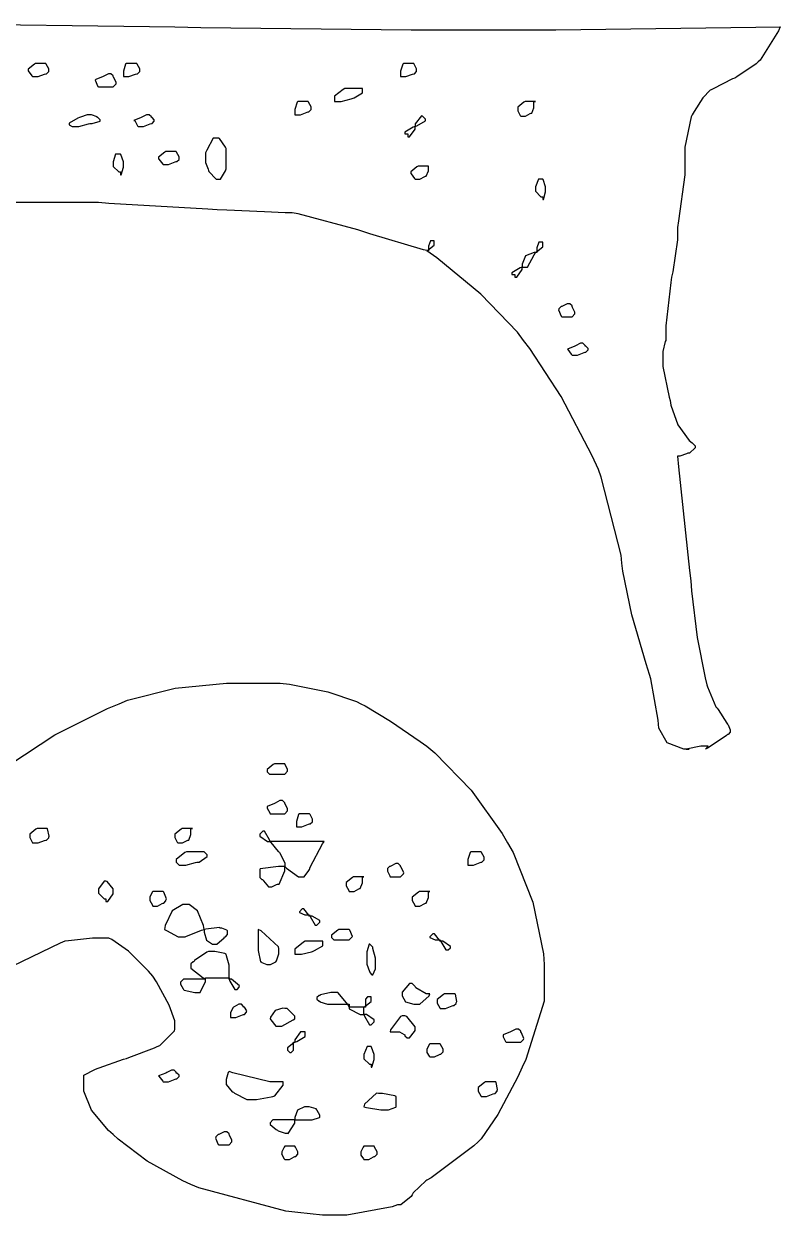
# Model space of a CAD drawing. Extents: x 55 to 302, y 40 to 307.
# Drawn here: x 157.23 to 175.44, y 114.23 to 142.91 of the extents above; entities that cross this region are included whole.
import ezdxf

# ---------------------------------------------------------------- set-up
doc = ezdxf.new("R2010")
doc.units = 0
doc.header["$MEASUREMENT"] = 0

msp = doc.modelspace()

# ---------------------------------------------------------------- linework, layer by layer
at = {"color": 32}
for points in [[(155.283, 142.911), (160.257, 142.849), (160.867, 142.839), (161.492, 142.823), (166.552, 142.769), (168.239, 142.769), (170.037, 142.769), (174.854, 142.831), (175.437, 142.839), (175.393, 142.743), (174.952, 142.037), (174.908, 141.993), (174.863, 141.949), (174.395, 141.632), (174.342, 141.604), (174.289, 141.588), (173.823, 141.35), (173.779, 141.323), (173.751, 141.315), (173.575, 141.129), (173.364, 140.802), (173.32, 140.722), (173.32, 140.722), (173.293, 140.67), (173.144, 139.943), (173.144, 139.7), (173.144, 139.277), (172.993, 138.166), (172.967, 138.006), (172.967, 137.708), (172.852, 136.94), (172.825, 136.808), (172.807, 136.685), (172.685, 135.639), (172.685, 135.29), (172.667, 135.264), (172.615, 135.02), (172.615, 134.938), (172.615, 134.665), (172.763, 133.923), (172.791, 133.843), (172.807, 133.729), (172.975, 133.254), (173.248, 132.883), (173.32, 132.821), (173.39, 132.751), (173.39, 132.707), (173.258, 132.574), (173.214, 132.574), (173.186, 132.558), (173.021, 132.504), (172.967, 132.504), (172.993, 132.249), (173.257, 129.752), (173.284, 129.505), (173.301, 129.258), (173.439, 128.134), (173.629, 127.168), (173.673, 127), (173.689, 126.948), (173.892, 126.471), (173.919, 126.435), (173.946, 126.401), (174.157, 126.075), (174.166, 126.048), (174.183, 126.031), (174.236, 125.911), (174.236, 125.871), (174.236, 125.855), (174.183, 125.801), (174.166, 125.801), (174.148, 125.775), (173.707, 125.484), (173.637, 125.448), (173.707, 125.519), (173.531, 125.519), (173.178, 125.448), (173.25, 125.448), (173.116, 125.448), (172.719, 125.603), (172.516, 125.951), (172.508, 126.048), (172.499, 126.146), (172.322, 127.142), (172.296, 127.247), (172.208, 127.503), (171.868, 128.681), (171.652, 129.735), (171.626, 129.928), (171.608, 130.123), (171.132, 132.001), (171.061, 132.185), (170.911, 132.512), (170.162, 133.937), (169.412, 135.097), (169.263, 135.29), (169.113, 135.485), (168.231, 136.406), (167.171, 137.276), (166.934, 137.443), (166.96, 137.461), (167.11, 137.581), (167.11, 137.619), (167.11, 137.69), (167.04, 137.69), (167.022, 137.69), (166.97, 137.557), (166.97, 137.513), (166.97, 137.443), (166.854, 137.469), (165.558, 137.856), (165.417, 137.9), (165.275, 137.954), (163.838, 138.333), (163.689, 138.359), (163.522, 138.359), (163.026, 138.383), (162.118, 138.421), (161.889, 138.429), (161.659, 138.447), (159.279, 138.589), (159.033, 138.606), (156.317, 138.606)], [(156.897, 125.078), (157.982, 125.797), (159.243, 126.427), (159.526, 126.541), (159.728, 126.629), (160.879, 126.921), (162.112, 127.036), (162.524, 127.036), (163.406, 127.036), (163.627, 127.01), (164.548, 126.829), (165.24, 126.595), (165.347, 126.541), (165.451, 126.489), (166.061, 126.124), (166.774, 125.634), (166.934, 125.519), (167.127, 125.36), (167.997, 124.46), (168.742, 123.42), (168.874, 123.19), (169.007, 122.961), (169.486, 121.766), (169.738, 120.518), (169.756, 120.261), (169.756, 119.908), (169.756, 119.379), (169.315, 117.978), (169.227, 117.792), (169.121, 117.563), (168.644, 116.655), (168.239, 116.065), (168.169, 115.994), (168.063, 115.897), (167.039, 115.13), (166.934, 115.076), (166.907, 115.059), (166.607, 114.767), (166.581, 114.723), (166.554, 114.679), (166.31, 114.476), (166.229, 114.476), (166.096, 114.432), (165.005, 114.23), (164.641, 114.23), (164.421, 114.23), (163.829, 114.292), (163.759, 114.3), (163.539, 114.328), (161.448, 114.891), (161.255, 114.97), (161.061, 115.058), (160.2, 115.53), (159.5, 116.056), (159.385, 116.17), (159.27, 116.268), (158.86, 116.757), (158.68, 117.216), (158.68, 117.369), (158.68, 117.545), (158.68, 117.599), (158.943, 117.741), (158.997, 117.758), (159.049, 117.776), (159.631, 117.988), (159.702, 118.004), (159.763, 118.022), (160.382, 118.261), (160.444, 118.287), (160.504, 118.314), (160.857, 118.666), (160.867, 118.71), (160.867, 118.78), (160.867, 118.908), (160.734, 119.289), (160.426, 119.848), (160.338, 119.98), (160.231, 120.104), (159.755, 120.584), (159.349, 120.87), (159.279, 120.897), (159.103, 120.897), (158.882, 120.897), (158.309, 120.836), (158.221, 120.826), (158.105, 120.782), (156.96, 120.227)]]:
    msp.add_lwpolyline(points, dxfattribs=at)
for points in [[(157.445, 141.64), (157.515, 141.64), (157.576, 141.64), (157.734, 141.702), (157.762, 141.71), (157.778, 141.71), (157.832, 141.764), (157.832, 141.781), (157.832, 141.825), (157.77, 141.941), (157.762, 141.957), (157.515, 141.957), (157.488, 141.941), (157.339, 141.821), (157.339, 141.781), (157.339, 141.781), (157.427, 141.658), (157.445, 141.64)], [(159.033, 141.394), (159.385, 141.394), (159.456, 141.464), (159.456, 141.508), (159.393, 141.624), (159.385, 141.64), (159.385, 141.658), (159.331, 141.71), (159.315, 141.71), (159.271, 141.71), (159.155, 141.65), (159.139, 141.64), (158.962, 141.57), (158.952, 141.553), (159.015, 141.403), (159.033, 141.394)], [(159.632, 141.64), (159.702, 141.64), (159.763, 141.64), (159.923, 141.702), (159.949, 141.71), (159.967, 141.71), (160.021, 141.764), (160.021, 141.781), (160.021, 141.825), (159.957, 141.941), (159.949, 141.957), (159.702, 141.957), (159.684, 141.941), (159.632, 141.768), (159.632, 141.71), (159.632, 141.64)], [(166.299, 141.64), (166.371, 141.64), (166.431, 141.64), (166.59, 141.702), (166.617, 141.71), (166.634, 141.71), (166.688, 141.764), (166.688, 141.781), (166.688, 141.825), (166.625, 141.941), (166.617, 141.957), (166.371, 141.957), (166.353, 141.941), (166.299, 141.768), (166.299, 141.71), (166.299, 141.64)], [(164.711, 141.041), (164.783, 141.041), (164.871, 141.041), (165.108, 141.103), (165.136, 141.111), (165.18, 141.129), (165.383, 141.249), (165.383, 141.288), (165.383, 141.358), (164.96, 141.358), (164.915, 141.332), (164.711, 141.166), (164.711, 141.111), (164.711, 141.041)], [(163.759, 140.722), (163.829, 140.722), (163.891, 140.722), (164.05, 140.786), (164.078, 140.794), (164.094, 140.794), (164.148, 140.848), (164.148, 140.865), (164.148, 140.909), (164.086, 141.024), (164.078, 141.041), (163.829, 141.041), (163.812, 141.024), (163.759, 140.852), (163.759, 140.794), (163.759, 140.722)], [(169.546, 141.041), (169.297, 141.041), (169.271, 141.024), (169.121, 140.904), (169.121, 140.865), (169.121, 140.82), (169.183, 140.706), (169.193, 140.688), (169.263, 140.688), (169.307, 140.688), (169.422, 140.75), (169.44, 140.758), (169.456, 140.758), (169.51, 140.891), (169.51, 140.935), (169.51, 141.041), (169.546, 141.041)], [(158.397, 140.442), (158.467, 140.442), (158.556, 140.442), (158.793, 140.503), (158.82, 140.512), (158.881, 140.512), (159.067, 140.565), (159.067, 140.582), (159.067, 140.6), (159.013, 140.652), (158.997, 140.652), (158.997, 140.67), (158.864, 140.722), (158.82, 140.722), (158.758, 140.722), (158.6, 140.662), (158.574, 140.652), (158.53, 140.636), (158.327, 140.516), (158.327, 140.476), (158.397, 140.442)], [(159.985, 140.442), (160.055, 140.442), (160.116, 140.442), (160.275, 140.503), (160.302, 140.512), (160.32, 140.512), (160.373, 140.565), (160.373, 140.582), (160.373, 140.6), (160.32, 140.652), (160.302, 140.652), (160.302, 140.67), (160.248, 140.722), (160.231, 140.722), (160.187, 140.722), (160.072, 140.662), (160.055, 140.652), (159.879, 140.582), (159.905, 140.582), (159.967, 140.459), (159.985, 140.442)], [(166.652, 140.442), (166.607, 140.424), (166.405, 140.305), (166.405, 140.265), (166.475, 140.265), (166.475, 140.193), (166.519, 140.193), (166.652, 140.379), (166.652, 140.442), (166.696, 140.459), (166.9, 140.579), (166.9, 140.618), (166.828, 140.688), (166.806, 140.695), (166.652, 140.505), (166.652, 140.442)], [(161.925, 139.171), (161.969, 139.171), (162.083, 139.373), (162.101, 139.417), (162.101, 139.912), (162.083, 139.938), (161.942, 140.151), (161.925, 140.159), (161.855, 140.159), (161.793, 140.159), (161.634, 139.868), (161.608, 139.806), (161.608, 139.63), (161.608, 139.569), (161.669, 139.409), (161.678, 139.383), (161.687, 139.357), (161.864, 139.171), (161.925, 139.171)], [(159.385, 139.524), (159.385, 139.48), (159.518, 139.347), (159.562, 139.347), (159.562, 139.277), (159.578, 139.277), (159.632, 139.463), (159.632, 139.524), (159.632, 139.586), (159.57, 139.762), (159.562, 139.77), (159.456, 139.77), (159.438, 139.77), (159.385, 139.586), (159.385, 139.524)], [(160.584, 139.524), (160.654, 139.524), (160.716, 139.524), (160.875, 139.586), (160.903, 139.594), (160.919, 139.594), (160.973, 139.648), (160.973, 139.664), (160.973, 139.708), (160.911, 139.824), (160.903, 139.84), (160.654, 139.84), (160.628, 139.824), (160.478, 139.704), (160.478, 139.664), (160.486, 139.656), (160.575, 139.533), (160.584, 139.524)], [(166.652, 139.171), (166.723, 139.171), (166.768, 139.171), (166.882, 139.233), (166.9, 139.241), (166.916, 139.241), (166.97, 139.373), (166.97, 139.417), (166.97, 139.488), (166.723, 139.488), (166.696, 139.471), (166.547, 139.351), (166.547, 139.311), (166.555, 139.303), (166.634, 139.189), (166.652, 139.171)], [(169.546, 138.924), (169.546, 138.88), (169.678, 138.748), (169.722, 138.748), (169.722, 138.678), (169.738, 138.678), (169.792, 138.864), (169.792, 138.924), (169.792, 138.986), (169.73, 139.163), (169.722, 139.171), (169.65, 139.171), (169.624, 139.171), (169.546, 138.986), (169.546, 138.924)], [(169.546, 137.407), (169.572, 137.425), (169.722, 137.545), (169.722, 137.583), (169.722, 137.654), (169.65, 137.654), (169.632, 137.654), (169.58, 137.521), (169.58, 137.477), (169.58, 137.407), (169.513, 137.407), (169.31, 137.324), (169.227, 137.122), (169.227, 137.054), (169.183, 137.038), (168.981, 136.918), (168.981, 136.878), (169.051, 136.878), (169.051, 136.808), (169.095, 136.808), (169.227, 136.993), (169.227, 137.054), (169.297, 137.054), (169.359, 137.054), (169.518, 137.346), (169.546, 137.407)], [(170.179, 135.855), (170.428, 135.855), (170.498, 135.926), (170.498, 135.97), (170.436, 136.085), (170.428, 136.102), (170.428, 136.12), (170.374, 136.172), (170.356, 136.172), (170.312, 136.172), (170.197, 136.112), (170.179, 136.102), (170.162, 136.102), (170.109, 136.049), (170.109, 136.032), (170.1, 136.023), (170.162, 135.873), (170.179, 135.855)], [(170.428, 134.938), (170.498, 134.938), (170.559, 134.938), (170.717, 135), (170.744, 135.008), (170.761, 135.008), (170.815, 135.062), (170.815, 135.078), (170.815, 135.096), (170.761, 135.15), (170.744, 135.15), (170.744, 135.168), (170.691, 135.22), (170.674, 135.22), (170.63, 135.22), (170.514, 135.159), (170.498, 135.15), (170.321, 135.078), (170.33, 135.07), (170.41, 134.955), (170.428, 134.938)], [(163.513, 125.096), (163.266, 125.096), (163.238, 125.078), (163.09, 124.959), (163.09, 124.919), (163.09, 124.901), (163.142, 124.847), (163.16, 124.847), (163.513, 124.847), (163.583, 124.919), (163.583, 124.963), (163.521, 125.078), (163.513, 125.096)], [(163.513, 124.142), (163.513, 124.16), (163.459, 124.214), (163.442, 124.214), (163.398, 124.214), (163.282, 124.152), (163.266, 124.142), (163.09, 124.072), (163.09, 124.027), (163.15, 123.913), (163.16, 123.895), (163.513, 123.895), (163.583, 123.965), (163.583, 124.01), (163.521, 124.134), (163.513, 124.142)], [(164.112, 123.895), (163.865, 123.895), (163.847, 123.879), (163.795, 123.706), (163.795, 123.649), (163.795, 123.578), (163.865, 123.578), (163.926, 123.578), (164.084, 123.64), (164.112, 123.649), (164.128, 123.649), (164.182, 123.702), (164.182, 123.719), (164.182, 123.763), (164.128, 123.879), (164.112, 123.895)], [(157.798, 123.542), (157.551, 123.542), (157.523, 123.526), (157.375, 123.406), (157.375, 123.366), (157.375, 123.322), (157.435, 123.208), (157.445, 123.19), (157.515, 123.19), (157.576, 123.19), (157.734, 123.252), (157.762, 123.26), (157.778, 123.26), (157.832, 123.314), (157.832, 123.332), (157.841, 123.358), (157.806, 123.534), (157.798, 123.542)], [(161.29, 123.542), (161.043, 123.542), (161.016, 123.526), (160.867, 123.406), (160.867, 123.366), (160.867, 123.322), (160.927, 123.208), (160.937, 123.19), (161.007, 123.19), (161.051, 123.19), (161.166, 123.252), (161.183, 123.26), (161.201, 123.26), (161.255, 123.392), (161.255, 123.436), (161.255, 123.542), (161.29, 123.542)], [(163.513, 122.626), (163.362, 122.626), (162.921, 122.564), (162.913, 122.554), (162.913, 122.378), (162.913, 122.362), (162.965, 122.308), (162.983, 122.308), (163, 122.282), (163.12, 122.131), (163.16, 122.131), (163.204, 122.131), (163.318, 122.193), (163.336, 122.202), (163.38, 122.202), (163.513, 122.52), (163.513, 122.626), (163.557, 122.582), (163.841, 122.378), (163.935, 122.378), (163.98, 122.378), (164.094, 122.528), (164.112, 122.554), (164.128, 122.608), (164.421, 123.173), (164.465, 123.226), (163.16, 123.226), (163.142, 123.27), (163.022, 123.472), (162.983, 123.472), (162.913, 123.402), (162.913, 123.358), (163.098, 123.226), (163.16, 123.226), (163.176, 123.2), (163.354, 122.989), (163.372, 122.979), (163.388, 122.961), (163.513, 122.71), (163.513, 122.626)], [(161.572, 122.979), (161.149, 122.979), (161.105, 122.961), (160.903, 122.789), (160.903, 122.731), (160.973, 122.66), (161.043, 122.66), (161.131, 122.66), (161.368, 122.723), (161.396, 122.731), (161.457, 122.731), (161.642, 122.863), (161.642, 122.907), (161.572, 122.979)], [(168.239, 122.979), (167.992, 122.979), (167.974, 122.961), (167.922, 122.789), (167.922, 122.731), (167.922, 122.66), (167.992, 122.66), (168.053, 122.66), (168.213, 122.723), (168.239, 122.731), (168.257, 122.731), (168.311, 122.785), (168.311, 122.803), (168.311, 122.847), (168.247, 122.961), (168.239, 122.979)], [(166.299, 122.626), (166.299, 122.644), (166.245, 122.696), (166.229, 122.696), (166.184, 122.696), (166.069, 122.636), (166.052, 122.626), (166.034, 122.626), (165.982, 122.572), (165.982, 122.554), (165.982, 122.51), (166.043, 122.396), (166.052, 122.378), (166.299, 122.378), (166.371, 122.45), (166.379, 122.468), (166.317, 122.608), (166.299, 122.626)], [(159.385, 122.025), (159.385, 122.087), (159.235, 122.265), (159.209, 122.273), (159.165, 122.273), (159.033, 122.087), (159.033, 122.025), (159.033, 121.981), (159.165, 121.849), (159.209, 121.849), (159.209, 121.779), (159.253, 121.779), (159.385, 121.965), (159.385, 122.025)], [(165.417, 122.378), (165.17, 122.378), (165.143, 122.362), (164.994, 122.242), (164.994, 122.202), (164.994, 122.157), (165.054, 122.043), (165.064, 122.025), (165.136, 122.025), (165.18, 122.025), (165.294, 122.089), (165.312, 122.097), (165.329, 122.097), (165.383, 122.229), (165.383, 122.273), (165.383, 122.378), (165.417, 122.378)], [(160.584, 122.025), (160.338, 122.025), (160.32, 122.009), (160.267, 121.889), (160.267, 121.849), (160.267, 121.805), (160.328, 121.69), (160.338, 121.672), (160.408, 121.672), (160.452, 121.672), (160.566, 121.736), (160.584, 121.744), (160.601, 121.744), (160.654, 121.798), (160.654, 121.815), (160.663, 121.842), (160.601, 122.009), (160.584, 122.025)], [(167.004, 122.025), (166.758, 122.025), (166.73, 122.009), (166.581, 121.889), (166.581, 121.849), (166.581, 121.805), (166.642, 121.69), (166.652, 121.672), (166.723, 121.672), (166.768, 121.672), (166.882, 121.736), (166.9, 121.744), (166.916, 121.744), (166.97, 121.877), (166.97, 121.921), (166.97, 122.025), (167.004, 122.025)], [(161.572, 121.109), (161.554, 121.207), (161.412, 121.554), (161.214, 121.708), (161.149, 121.708), (161.062, 121.708), (160.805, 121.554), (160.637, 121.207), (160.62, 121.109), (160.664, 121.083), (160.948, 120.933), (161.043, 120.933), (161.113, 120.933), (161.13, 120.942), (161.51, 121.092), (161.572, 121.109), (161.572, 121.045), (161.629, 120.854), (161.771, 120.756), (161.819, 120.756), (161.879, 120.756), (162.056, 120.906), (162.065, 120.933), (162.083, 120.933), (162.137, 120.986), (162.137, 121.003), (162.137, 121.073), (162.119, 121.091), (161.999, 121.143), (161.961, 121.143), (161.943, 121.153), (161.616, 121.118), (161.572, 121.109)], [(164.112, 121.426), (164.094, 121.453), (163.974, 121.602), (163.935, 121.602), (163.865, 121.532), (163.865, 121.515), (163.998, 121.462), (164.042, 121.462), (164.112, 121.462), (164.128, 121.418), (164.248, 121.215), (164.288, 121.215), (164.358, 121.285), (164.358, 121.321), (164.173, 121.426), (164.112, 121.426)], [(162.877, 121.109), (162.877, 120.686), (162.877, 120.598), (162.93, 120.333), (162.947, 120.333), (162.965, 120.315), (163.084, 120.261), (163.124, 120.261), (163.168, 120.261), (163.282, 120.325), (163.3, 120.333), (163.318, 120.351), (163.372, 120.523), (163.372, 120.58), (163.372, 120.65), (163.362, 120.694), (162.947, 121.074), (162.877, 121.109)], [(165.064, 121.109), (164.817, 121.109), (164.79, 121.092), (164.641, 120.972), (164.641, 120.933), (164.641, 120.916), (164.694, 120.862), (164.711, 120.862), (165.064, 120.862), (165.136, 120.933), (165.144, 120.942), (165.082, 121.092), (165.064, 121.109)], [(163.759, 120.51), (163.829, 120.51), (163.917, 120.51), (164.156, 120.571), (164.182, 120.58), (164.226, 120.598), (164.43, 120.717), (164.43, 120.756), (164.43, 120.826), (164.006, 120.826), (163.962, 120.8), (163.759, 120.635), (163.759, 120.58), (163.759, 120.51)], [(165.699, 120.157), (165.699, 120.333), (165.699, 120.421), (165.637, 120.651), (165.629, 120.686), (165.559, 120.756), (165.541, 120.756), (165.489, 120.571), (165.489, 120.51), (165.489, 120.333), (165.489, 120.271), (165.549, 120.095), (165.559, 120.085), (165.559, 120.069), (165.611, 120.015), (165.629, 120.015), (165.699, 120.157)], [(167.253, 120.826), (167.235, 120.854), (167.115, 121.003), (167.076, 121.003), (167.004, 120.933), (167.004, 120.916), (167.137, 120.862), (167.181, 120.862), (167.253, 120.862), (167.269, 120.818), (167.389, 120.614), (167.429, 120.614), (167.445, 120.614), (167.499, 120.668), (167.499, 120.686), (167.503, 120.7), (167.314, 120.826), (167.253, 120.826)], [(162.172, 119.908), (162.188, 119.864), (162.308, 119.662), (162.348, 119.662), (162.365, 119.662), (162.418, 119.716), (162.418, 119.732), (162.425, 119.753), (162.235, 119.908), (162.172, 119.908), (162.172, 120.157), (162.172, 120.245), (162.11, 120.475), (162.101, 120.51), (162.074, 120.527), (161.83, 120.58), (161.749, 120.58), (161.678, 120.58), (161.634, 120.563), (161.342, 120.359), (161.326, 120.333), (161.308, 120.333), (161.255, 120.279), (161.255, 120.261), (161.255, 120.173), (161.546, 119.944), (161.608, 119.908), (161.079, 119.908), (161.007, 119.838), (161.007, 119.794), (161.069, 119.68), (161.079, 119.662), (161.095, 119.645), (161.348, 119.592), (161.432, 119.592), (161.476, 119.592), (161.608, 119.856), (161.608, 119.944), (162.172, 119.944), (162.172, 119.908)], [(167.004, 119.556), (166.916, 119.556), (166.67, 119.706), (166.652, 119.732), (166.581, 119.804), (166.519, 119.804), (166.343, 119.6), (166.335, 119.556), (166.335, 119.509), (166.417, 119.367), (166.62, 119.309), (166.688, 119.309), (166.766, 119.309), (166.987, 119.512), (167.004, 119.556)], [(165.064, 119.239), (165.038, 119.293), (164.793, 119.592), (164.711, 119.592), (164.623, 119.592), (164.376, 119.531), (164.358, 119.521), (164.341, 119.521), (164.288, 119.469), (164.288, 119.451), (164.288, 119.433), (164.341, 119.379), (164.358, 119.379), (164.358, 119.363), (164.545, 119.309), (164.607, 119.309), (165.064, 119.309), (165.064, 119.239), (165.064, 119.195), (165.329, 119.063), (165.417, 119.063), (165.435, 119.018), (165.553, 118.816), (165.593, 118.816), (165.665, 118.886), (165.665, 118.93), (165.479, 119.063), (165.417, 119.063), (165.417, 119.239), (165.443, 119.257), (165.593, 119.377), (165.593, 119.415), (165.593, 119.485), (165.523, 119.485), (165.505, 119.485), (165.453, 119.433), (165.453, 119.415), (165.453, 119.239), (165.064, 119.239)], [(167.605, 119.556), (167.357, 119.556), (167.331, 119.539), (167.181, 119.42), (167.181, 119.379), (167.181, 119.335), (167.243, 119.221), (167.253, 119.203), (167.323, 119.203), (167.384, 119.203), (167.542, 119.266), (167.569, 119.275), (167.586, 119.275), (167.64, 119.328), (167.64, 119.345), (167.656, 119.373), (167.622, 119.548), (167.605, 119.556)], [(162.524, 119.239), (162.524, 119.257), (162.471, 119.309), (162.454, 119.309), (162.41, 119.309), (162.294, 119.248), (162.278, 119.239), (162.26, 119.222), (162.208, 119.102), (162.208, 119.063), (162.208, 118.992), (162.278, 118.992), (162.338, 118.992), (162.497, 119.054), (162.524, 119.063), (162.541, 119.063), (162.595, 119.116), (162.595, 119.133), (162.602, 119.146), (162.544, 119.239), (162.524, 119.239)], [(163.16, 118.956), (163.176, 118.93), (163.296, 118.78), (163.336, 118.78), (163.441, 118.78), (163.715, 118.93), (163.759, 118.956), (163.759, 119.018), (163.573, 119.203), (163.513, 119.203), (163.468, 119.213), (163.282, 119.16), (163.168, 119), (163.16, 118.956)], [(166.052, 118.64), (166.229, 118.64), (166.273, 118.64), (166.387, 118.579), (166.405, 118.569), (166.405, 118.551), (166.457, 118.497), (166.475, 118.497), (166.519, 118.497), (166.634, 118.648), (166.652, 118.674), (166.652, 118.762), (166.449, 119.01), (166.405, 119.027), (166.335, 119.027), (166.299, 119.01), (166.061, 118.693), (166.052, 118.64)], [(163.759, 118.393), (163.803, 118.411), (164.006, 118.531), (164.006, 118.569), (164.006, 118.64), (163.935, 118.64), (163.891, 118.64), (163.759, 118.455), (163.759, 118.393), (163.732, 118.375), (163.583, 118.256), (163.583, 118.217), (163.583, 118.199), (163.635, 118.145), (163.653, 118.145), (163.671, 118.145), (163.725, 118.199), (163.725, 118.217), (163.725, 118.393), (163.759, 118.393)], [(169.193, 118.64), (169.193, 118.658), (169.139, 118.71), (169.121, 118.71), (169.077, 118.71), (168.963, 118.649), (168.945, 118.64), (168.768, 118.569), (168.768, 118.525), (168.83, 118.411), (168.84, 118.393), (169.193, 118.393), (169.263, 118.463), (169.271, 118.481), (169.209, 118.623), (169.193, 118.64)], [(165.417, 118.04), (165.417, 117.996), (165.549, 117.864), (165.593, 117.864), (165.593, 117.792), (165.611, 117.792), (165.665, 117.978), (165.665, 118.04), (165.665, 118.102), (165.602, 118.278), (165.593, 118.287), (165.523, 118.287), (165.495, 118.287), (165.417, 118.102), (165.417, 118.04)], [(167.004, 118.04), (167.076, 118.04), (167.12, 118.04), (167.235, 118.102), (167.253, 118.11), (167.269, 118.11), (167.323, 118.164), (167.323, 118.181), (167.323, 118.225), (167.261, 118.34), (167.253, 118.357), (167.004, 118.357), (166.987, 118.34), (166.934, 118.22), (166.934, 118.181), (166.934, 118.146), (166.987, 118.058), (167.004, 118.04)], [(160.584, 117.439), (160.654, 117.439), (160.716, 117.439), (160.875, 117.503), (160.903, 117.511), (160.919, 117.511), (160.973, 117.565), (160.973, 117.581), (160.973, 117.599), (160.919, 117.651), (160.903, 117.651), (160.903, 117.669), (160.849, 117.722), (160.831, 117.722), (160.787, 117.722), (160.672, 117.661), (160.654, 117.651), (160.478, 117.581), (160.486, 117.573), (160.575, 117.457), (160.584, 117.439)], [(162.172, 117.687), (162.154, 117.661), (162.101, 117.496), (162.101, 117.439), (162.101, 117.379), (162.25, 117.202), (162.278, 117.192), (162.304, 117.166), (162.602, 117.016), (162.701, 117.016), (162.833, 117.016), (163.186, 117.078), (163.23, 117.086), (163.274, 117.104), (163.477, 117.356), (163.477, 117.439), (163.15, 117.439), (162.26, 117.653), (162.172, 117.687)], [(168.592, 117.439), (168.345, 117.439), (168.318, 117.423), (168.169, 117.303), (168.169, 117.263), (168.169, 117.219), (168.229, 117.104), (168.239, 117.086), (168.311, 117.086), (168.371, 117.086), (168.53, 117.15), (168.558, 117.158), (168.574, 117.158), (168.628, 117.212), (168.628, 117.228), (168.636, 117.256), (168.6, 117.423), (168.592, 117.439)], [(165.417, 116.84), (165.479, 116.823), (165.829, 116.769), (165.946, 116.769), (166.008, 116.769), (166.184, 116.832), (166.194, 116.84), (166.194, 117.086), (166.166, 117.104), (165.869, 117.158), (165.77, 117.158), (165.725, 117.168), (165.435, 116.902), (165.417, 116.84)], [(163.759, 116.523), (164.112, 116.523), (164.173, 116.523), (164.349, 116.585), (164.358, 116.593), (164.358, 116.637), (164.297, 116.753), (164.288, 116.769), (164.27, 116.787), (164.098, 116.84), (164.042, 116.84), (163.985, 116.84), (163.82, 116.761), (163.759, 116.584), (163.759, 116.523), (163.23, 116.523), (163.16, 116.453), (163.16, 116.409), (163.309, 116.294), (163.336, 116.276), (163.353, 116.258), (163.525, 116.204), (163.583, 116.204), (163.598, 116.2), (163.759, 116.443), (163.759, 116.523)], [(161.925, 115.923), (162.172, 115.923), (162.242, 115.994), (162.242, 116.038), (162.18, 116.153), (162.172, 116.17), (162.172, 116.188), (162.118, 116.24), (162.101, 116.24), (162.057, 116.24), (161.942, 116.18), (161.925, 116.17), (161.907, 116.17), (161.855, 116.118), (161.855, 116.1), (161.845, 116.082), (161.907, 115.933), (161.925, 115.923)], [(163.513, 115.571), (163.583, 115.571), (163.627, 115.571), (163.741, 115.632), (163.759, 115.641), (163.776, 115.641), (163.829, 115.695), (163.829, 115.711), (163.829, 115.755), (163.768, 115.871), (163.759, 115.888), (163.513, 115.888), (163.495, 115.871), (163.442, 115.751), (163.442, 115.711), (163.432, 115.703), (163.495, 115.588), (163.513, 115.571)], [(165.417, 115.571), (165.489, 115.571), (165.533, 115.571), (165.647, 115.632), (165.665, 115.641), (165.681, 115.641), (165.735, 115.695), (165.735, 115.711), (165.735, 115.755), (165.673, 115.871), (165.665, 115.888), (165.417, 115.888), (165.399, 115.871), (165.347, 115.751), (165.347, 115.711), (165.347, 115.677), (165.407, 115.588), (165.417, 115.571)]]:
    msp.add_lwpolyline(points, close=True, dxfattribs=at)

doc.saveas('drawing.dxf')
